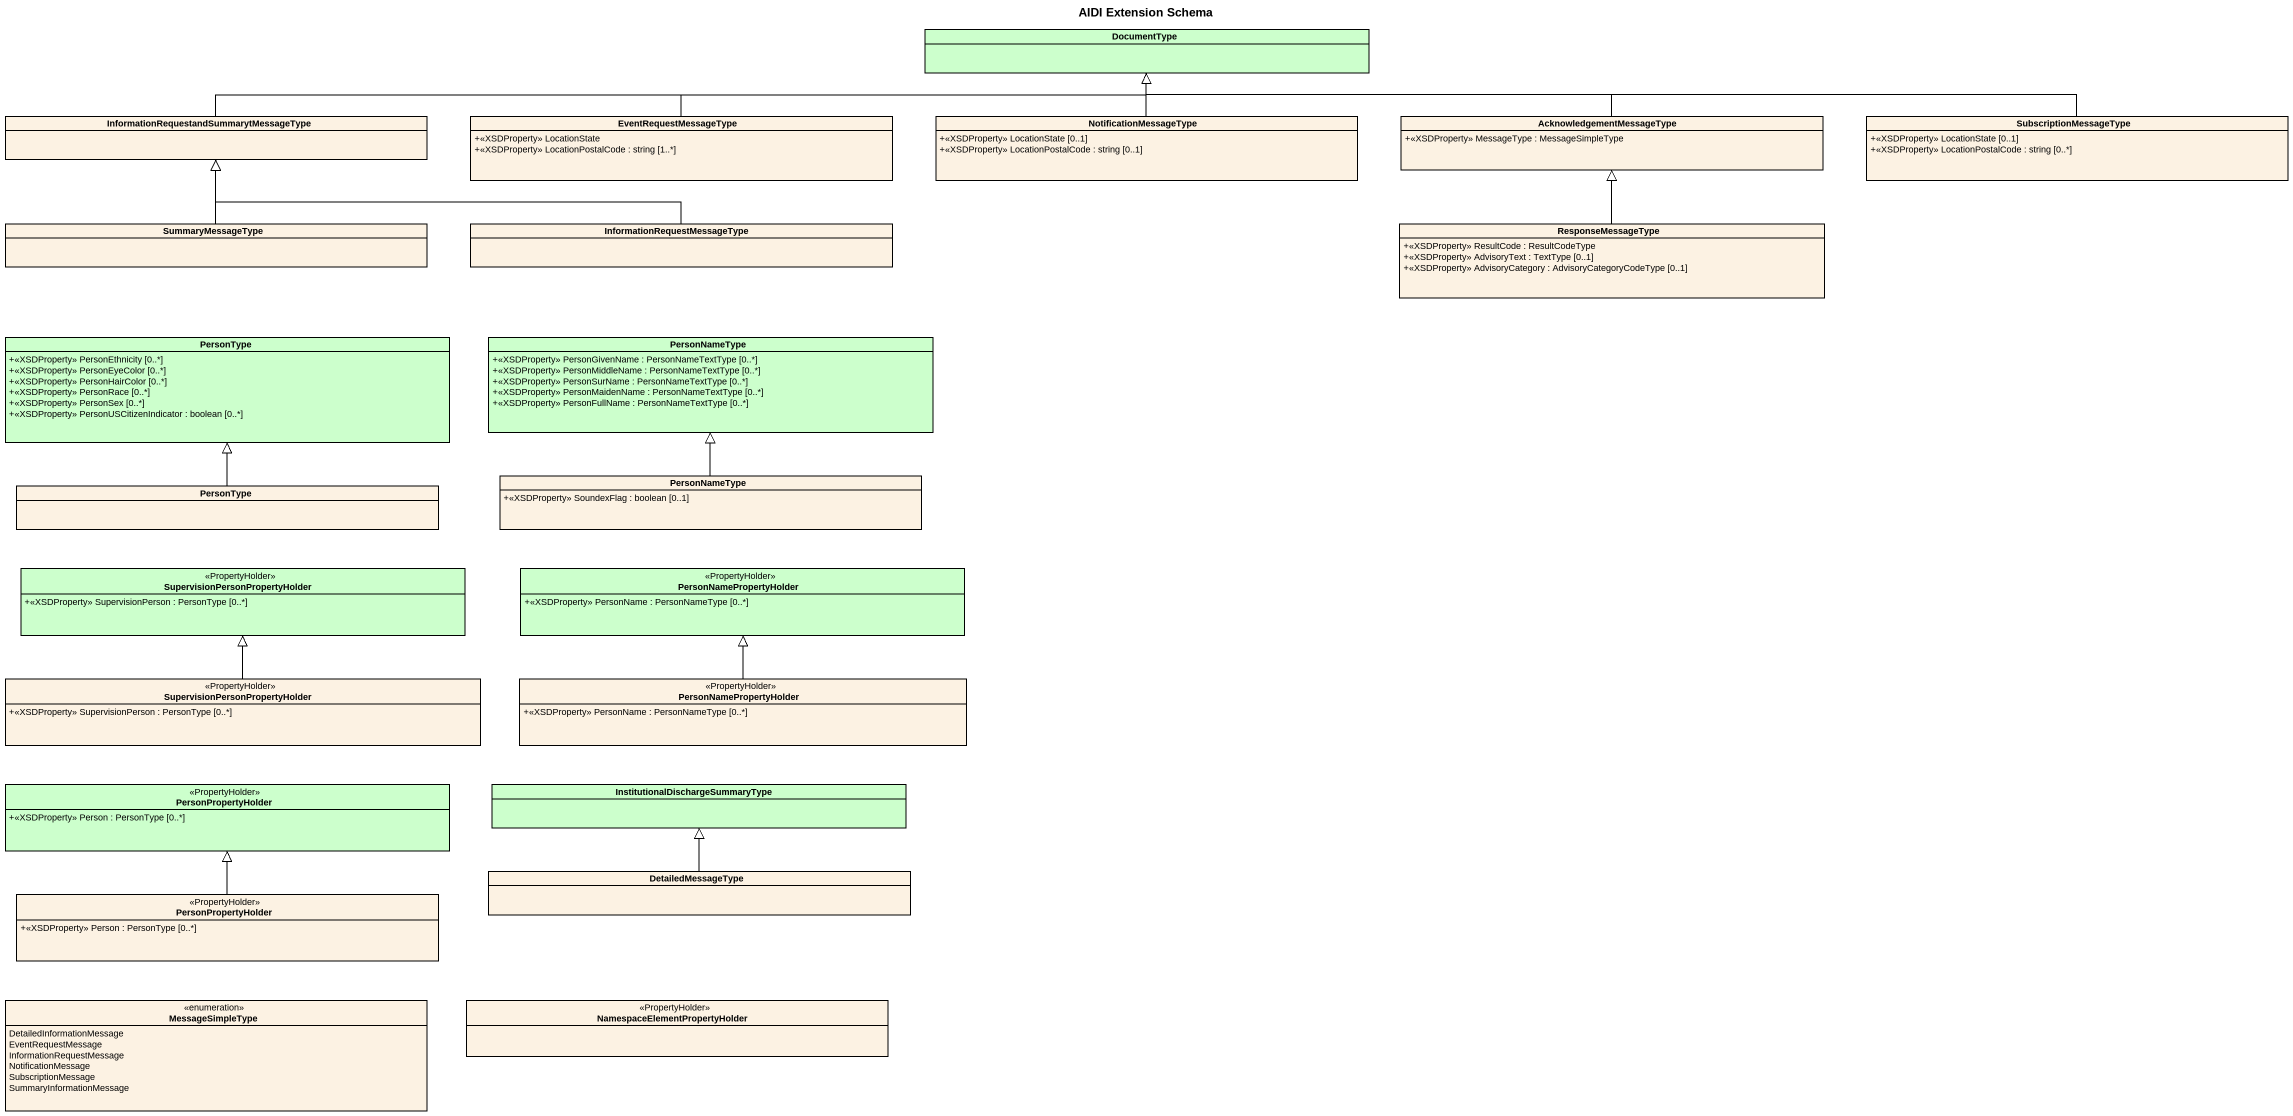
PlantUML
@startuml
title AIDI Extension Schema
hide circle
hide empty members
skinparam classAttributeIconSize 0
class DocumentType #CCFFCC
class "InformationRequestandSummarytMessageType" as InformationRequestandSummary
class EventRequestMessageType {
  +<<XSDProperty>> LocationState
  +<<XSDProperty>> LocationPostalCode : string [1..*]
}
class NotificationMessageType {
  +<<XSDProperty>> LocationState [0..1]
  +<<XSDProperty>> LocationPostalCode : string [0..1]
}
class AcknowledgementMessageType {
  +<<XSDProperty>> MessageType : MessageSimpleType
}
class SubscriptionMessageType {
  +<<XSDProperty>> LocationState [0..1]
  +<<XSDProperty>> LocationPostalCode : string [0..*]
}
class SummaryMessageType
class "InformationRequestMessageType" as InformationRequestMessageTyp
class ResponseMessageType {
  +<<XSDProperty>> ResultCode : ResultCodeType
  +<<XSDProperty>> AdvisoryText : TextType [0..1]
  +<<XSDProperty>> AdvisoryCategory : AdvisoryCategoryCodeType [0..1]
}
class PersonType #CCFFCC {
  +<<XSDProperty>> PersonEthnicity [0..*]
  +<<XSDProperty>> PersonEyeColor [0..*]
  +<<XSDProperty>> PersonHairColor [0..*]
  +<<XSDProperty>> PersonRace [0..*]
  +<<XSDProperty>> PersonSex [0..*]
  +<<XSDProperty>> PersonUSCitizenIndicator : boolean [0..*]
}
class PersonNameType #CCFFCC {
  +<<XSDProperty>> PersonGivenName : PersonNameTextType [0..*]
  +<<XSDProperty>> PersonMiddleName : PersonNameTextType [0..*]
  +<<XSDProperty>> PersonSurName : PersonNameTextType [0..*]
  +<<XSDProperty>> PersonMaidenName : PersonNameTextType [0..*]
  +<<XSDProperty>> PersonFullName : PersonNameTextType [0..*]
}
class "PersonType" as PersonType_2
class "PersonNameType" as PersonNameType_2 {
  +<<XSDProperty>> SoundexFlag : boolean [0..1]
}
class "SupervisionPersonPropertyHolder" as SupervisionPersonPropertyHol <<PropertyHolder>> #CCFFCC {
  +<<XSDProperty>> SupervisionPerson : PersonType [0..*]
}
class PersonNamePropertyHolder <<PropertyHolder>> #CCFFCC {
  +<<XSDProperty>> PersonName : PersonNameType [0..*]
}
class "SupervisionPersonPropertyHolder" as SupervisionPersonPropertyHol_2 <<PropertyHolder>> {
  +<<XSDProperty>> SupervisionPerson : PersonType [0..*]
}
class "PersonNamePropertyHolder" as PersonNamePropertyHolder_2 <<PropertyHolder>> {
  +<<XSDProperty>> PersonName : PersonNameType [0..*]
}
class PersonPropertyHolder <<PropertyHolder>> #CCFFCC {
  +<<XSDProperty>> Person : PersonType [0..*]
}
class "InstitutionalDischargeSummaryType" as InstitutionalDischargeSummar #CCFFCC
class "PersonPropertyHolder" as PersonPropertyHolder_2 <<PropertyHolder>> {
  +<<XSDProperty>> Person : PersonType [0..*]
}
class DetailedMessageType
enum MessageSimpleType {
  DetailedInformationMessage
  EventRequestMessage
  InformationRequestMessage
  NotificationMessage
  SubscriptionMessage
  SummaryInformationMessage
}
class "NamespaceElementPropertyHolder" as NamespaceElementPropertyHold <<PropertyHolder>>
InformationRequestandSummary -right-|> DocumentType
EventRequestMessageType -right-|> DocumentType
NotificationMessageType -up-|> DocumentType
AcknowledgementMessageType -left-|> DocumentType
SubscriptionMessageType -left-|> DocumentType
SummaryMessageType -up-|> InformationRequestandSummary
InformationRequestMessageTyp -left-|> InformationRequestandSummary
ResponseMessageType -up-|> AcknowledgementMessageType
PersonType_2 -up-|> PersonType
PersonNameType_2 -up-|> PersonNameType
SupervisionPersonPropertyHol_2 -up-|> SupervisionPersonPropertyHol
PersonNamePropertyHolder_2 -up-|> PersonNamePropertyHolder
PersonPropertyHolder_2 -up-|> PersonPropertyHolder
DetailedMessageType -up-|> InstitutionalDischargeSummar
@enduml
